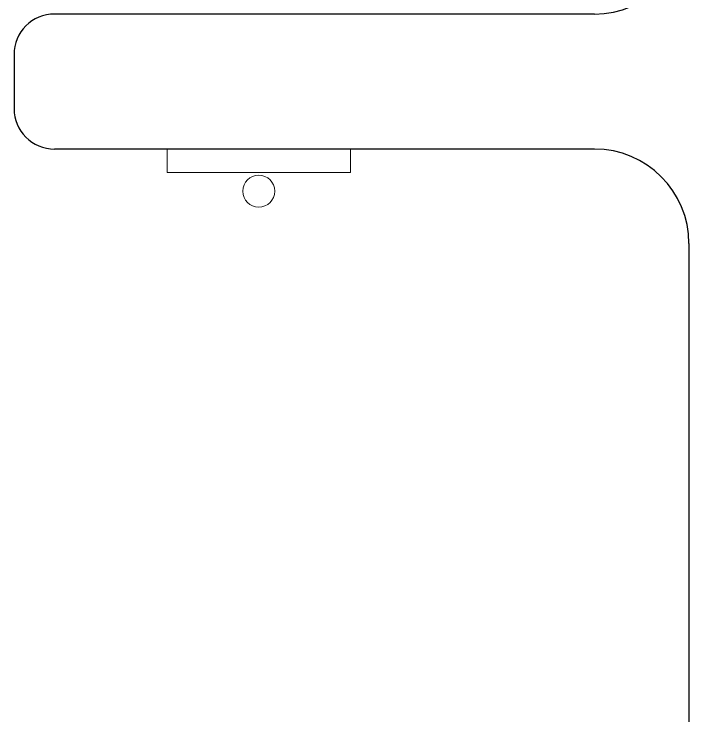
# Model space of a CAD drawing. Header units: metres. Extents: x -44 to 358, y -246 to 48.
# Drawn here: x 32.343 to 32.843, y -68.09 to -67.57 of the extents above; entities that cross this region are included whole.
import ezdxf

# ---------------------------------------------------------------- set-up
doc = ezdxf.new("R2010")
doc.units = ezdxf.units.M
doc.header["$LTSCALE"] = 0.3
doc.layers.add('A-WALL', color=7, linetype='Continuous', lineweight=30)
doc.layers.add('baños', color=141, linetype='Continuous', lineweight=0)

msp = doc.modelspace()

# ---------------------------------------------------------------- linework, layer by layer
at = {"layer": 'A-WALL', "color": 7, "true_color": 0xffffff}
for p, q in [((32.772585, -67.5704286), (32.372585, -67.5704286)), ((32.342585, -67.6004286), (32.342585, -67.6404286)), ((32.772585, -67.6704286), (32.372585, -67.6704286)), ((32.842585, -67.7404286), (32.842585, -68.8004286))]:
    msp.add_line(p, q, dxfattribs=at)
for centre, radius, start, end in [((32.772585, -67.5004286), 0.07, 270, 0), ((32.372585, -67.6004286), 0.03, 90, 180), ((32.372585, -67.6404286), 0.03, 180, 270), ((32.772585, -67.7404286), 0.07, 0, 90)]:
    msp.add_arc(centre, radius, start, end, dxfattribs=at)
at = {"layer": 'baños', "color": 7, "true_color": 0xffffff}
msp.add_lwpolyline([(32.5918225, -67.6704286), (32.4559354, -67.6704286), (32.4559354, -67.6877794), (32.5918225, -67.6877794)], close=True, dxfattribs=at)
msp.add_circle((32.5238789, -67.7016511), 0.01182, dxfattribs=at)

doc.saveas('drawing.dxf')
